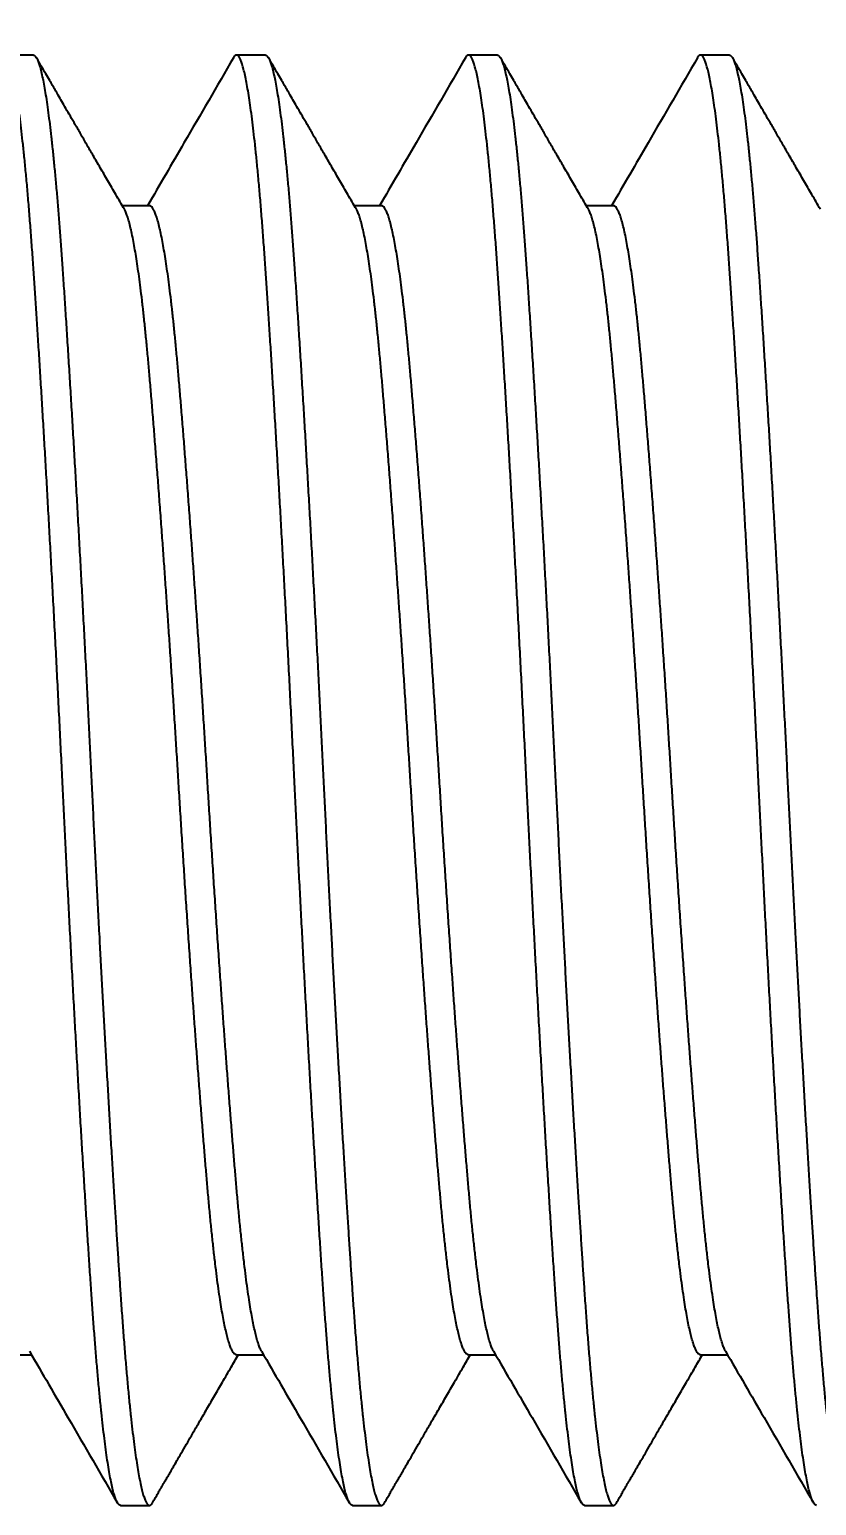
# Model space of a CAD drawing. Header units: millimetres. Extents: x 1.1 to 47.7, y 1.1 to 36.6.
# Drawn here: x 29.22 to 31.94, y 14.27 to 19.36 of the extents above; entities that cross this region are included whole.
import ezdxf

# ---------------------------------------------------------------- set-up
doc = ezdxf.new("R2010")
doc.units = ezdxf.units.MM
doc.header["$LTSCALE"] = 0.17487
doc.linetypes.add('SLD-Solid', pattern=[0])
doc.styles.add('SLDTEXTSTYLE0', font='ARIAL.TTF', dxfattribs={"width": 0.948})
doc.dimstyles.new('SLDDIMSTYLE1', dxfattribs={"dimtxt": 0.538946, "dimasz": 0.538946, "dimexe": 0, "dimexo": 0.0625, "dimgap": 0.134737, "dimtad": 0, "dimtih": 1, "dimtoh": 1, "dimdec": 3, "dimrnd": 1e-09, "dimzin": 12, "dimdsep": 46, "dimtxsty": 'SLDTEXTSTYLE0', "dimsah": 1, "dimcen": 0.09, "dimadec": 0, "dimazin": 3, "dimtfac": 1, "dimtdec": 3, "dimtofl": 0, "dimtmove": 0, "dimatfit": 3, "dimfxl": 0, "dimfrac": 2, "dimtolj": 1, "dimtzin": 12, "dimarcsym": 0})

# ---------------------------------------------------------------- blocks, each defined once
blk = doc.blocks.new('_D_3')
at = {"color": 7, "linetype": 'SLD-Solid', "lineweight": 0}
for p, q in [((26.0373, 21.5791), (26.0373, 23.0497)), ((42.0373, 19.8291), (42.0373, 23.0497)), ((26.0373, 22.7721), (33.0103, 22.7721)), ((42.0373, 22.7721), (35.0666, 22.7721))]:
    blk.add_line(p, q, dxfattribs=at)
at = {"color": 7, "linetype": 'SLD-Solid', "lineweight": 18}
for points in [[(26.0373, 22.7721), (26.5763, 22.6892), (26.5763, 22.855)], [(42.0373, 22.7721), (41.4984, 22.855), (41.4984, 22.6892)]]:
    blk.add_solid(points, dxfattribs=at)
at = {"color": 7, "linetype": 'SLD-Solid', "lineweight": 18, "insert": (33.0103, 23.074), "char_height": 0.55521, "attachment_point": 1, "style": 'SLDTEXTSTYLE0'}
blk.add_mtext('16mm', dxfattribs=at)

msp = doc.modelspace()

# ---------------------------------------------------------------- linework, layer by layer
at = {"color": 7, "linetype": 'SLD-Solid', "lineweight": 25}
for p, q in [((29.2373, 19.2739), (29.1373, 19.2739)), ((30.0373, 19.2739), (29.9373, 19.2739)), ((30.8373, 19.2739), (30.7373, 19.2739)), ((31.6373, 19.2739), (31.5373, 19.2739)), ((29.6373, 18.7543), (29.5439, 18.7543)), ((30.4373, 18.7543), (30.3439, 18.7543)), ((31.2373, 18.7543), (31.1439, 18.7543)), ((29.1373, 14.7935), (29.2307, 14.7935)), ((29.9373, 14.7935), (30.0307, 14.7935)), ((30.7373, 14.7935), (30.8307, 14.7935)), ((31.5373, 14.7935), (31.6307, 14.7935)), ((29.5373, 14.2739), (29.6373, 14.2739)), ((30.3373, 14.2739), (30.4373, 14.2739)), ((31.1373, 14.2739), (31.2373, 14.2739))]:
    msp.add_line(p, q, dxfattribs=at)
for points, knots in [([(29.5373, 14.2739), (29.5357, 14.2743), (29.5326, 14.275), (29.5277, 14.281), (29.5227, 14.2907), (29.5177, 14.3043), (29.5127, 14.3218), (29.5076, 14.343), (29.5025, 14.3681), (29.4973, 14.397), (29.4922, 14.4295), (29.4871, 14.4655), (29.482, 14.5047), (29.4769, 14.5474), (29.4718, 14.5937), (29.4667, 14.6436), (29.4616, 14.697), (29.4566, 14.7533), (29.4516, 14.8126), (29.4468, 14.8745), (29.442, 14.9389), (29.4373, 15.0067), (29.4324, 15.0782), (29.4274, 15.1539), (29.4223, 15.2328), (29.4172, 15.3146), (29.4119, 15.3993), (29.4067, 15.485), (29.4015, 15.5714), (29.3964, 15.658), (29.3913, 15.7465), (29.3862, 15.8367), (29.3811, 15.9282), (29.376, 16.021), (29.3709, 16.1147), (29.3659, 16.2093), (29.3609, 16.3044), (29.356, 16.3992), (29.3512, 16.4936), (29.3465, 16.5873), (29.3418, 16.6807), (29.3372, 16.7764), (29.3324, 16.8745), (29.3274, 16.9755), (29.3223, 17.0767), (29.3172, 17.178), (29.3119, 17.2791), (29.3067, 17.3778), (29.3015, 17.4739), (29.2964, 17.5673), (29.2913, 17.6595), (29.2862, 17.7505), (29.2811, 17.84), (29.276, 17.9277), (29.2709, 18.0135), (29.2659, 18.0972), (29.2609, 18.1786), (29.256, 18.2572), (29.2512, 18.3327), (29.2465, 18.4052), (29.2418, 18.475), (29.2372, 18.5438), (29.2324, 18.6119), (29.2274, 18.6789), (29.2223, 18.7432), (29.2172, 18.8047), (29.2119, 18.8629), (29.2067, 18.9168), (29.2015, 18.9664), (29.1964, 19.0118), (29.1913, 19.0537), (29.1862, 19.0923), (29.1811, 19.1272), (29.176, 19.1585), (29.1709, 19.1861), (29.1659, 19.2099), (29.1609, 19.23), (29.156, 19.2463), (29.1512, 19.2587), (29.1465, 19.2675), (29.1418, 19.2727), (29.1372, 19.2746), (29.1324, 19.2723), (29.1289, 19.2688), (29.127, 19.2649), (29.1268, 19.2644)], [0, 0, 0, 0, 0.012117, 0.02432, 0.036599, 0.048947, 0.061117, 0.073335, 0.08559, 0.097874, 0.110177, 0.122269, 0.13436, 0.146442, 0.158505, 0.170785, 0.183026, 0.195219, 0.207355, 0.219425, 0.23142, 0.243333, 0.255773, 0.268303, 0.280914, 0.293596, 0.306338, 0.319131, 0.331229, 0.343353, 0.355493, 0.367641, 0.379787, 0.391922, 0.404036, 0.41612, 0.428164, 0.440161, 0.451889, 0.463554, 0.475148, 0.486665, 0.499106, 0.511636, 0.524247, 0.536928, 0.549671, 0.562463, 0.574561, 0.586685, 0.598826, 0.610974, 0.62312, 0.635255, 0.647368, 0.659452, 0.671497, 0.683494, 0.695222, 0.706887, 0.718481, 0.729998, 0.742438, 0.754968, 0.767579, 0.780261, 0.793003, 0.805796, 0.817894, 0.830018, 0.842159, 0.854307, 0.866453, 0.878587, 0.890701, 0.902785, 0.91483, 0.926827, 0.938554, 0.950219, 0.961814, 0.973331, 0.985771, 0.998301, 1, 1, 1, 1]), ([(29.2373, 19.2739), (29.2389, 19.2735), (29.2422, 19.2727), (29.2472, 19.2664), (29.2523, 19.2562), (29.2575, 19.2417), (29.2627, 19.223), (29.2679, 19.2005), (29.2731, 19.1745), (29.2782, 19.1453), (29.2833, 19.1124), (29.2884, 19.0759), (29.2936, 19.0359), (29.2987, 18.9924), (29.3037, 18.9457), (29.3088, 18.8957), (29.3138, 18.8427), (29.3187, 18.7871), (29.3235, 18.7291), (29.3282, 18.6691), (29.3328, 18.6067), (29.3374, 18.5403), (29.3422, 18.4695), (29.3472, 18.3939), (29.3523, 18.315), (29.3575, 18.2332), (29.3627, 18.1485), (29.3679, 18.0628), (29.3731, 17.9764), (29.3782, 17.8897), (29.3833, 17.8012), (29.3884, 17.7111), (29.3936, 17.6196), (29.3987, 17.5268), (29.4037, 17.433), (29.4088, 17.3385), (29.4138, 17.2434), (29.4187, 17.1486), (29.4235, 17.0542), (29.4282, 16.9605), (29.4328, 16.867), (29.4373, 16.775), (29.4417, 16.6841), (29.4461, 16.594), (29.4506, 16.5037), (29.4552, 16.4132), (29.4599, 16.3229), (29.4645, 16.2345), (29.4691, 16.1482), (29.4736, 16.0642), (29.4782, 15.9808), (29.4827, 15.8984), (29.4874, 15.8153), (29.4922, 15.7319), (29.497, 15.6483), (29.5018, 15.5664), (29.5066, 15.4863), (29.5114, 15.4082), (29.516, 15.3336), (29.5205, 15.2626), (29.5248, 15.195), (29.529, 15.1297), (29.5332, 15.0666), (29.5376, 15.002), (29.5422, 14.9359), (29.5472, 14.8689), (29.5523, 14.8045), (29.5575, 14.7431), (29.5627, 14.6848), (29.5679, 14.6309), (29.5731, 14.5814), (29.5782, 14.536), (29.5833, 14.494), (29.5884, 14.4555), (29.5936, 14.4206), (29.5987, 14.3893), (29.6037, 14.3617), (29.6088, 14.3378), (29.6138, 14.3177), (29.6187, 14.3015), (29.6235, 14.2891), (29.6282, 14.2803), (29.6328, 14.2751), (29.6374, 14.2732), (29.6422, 14.2755), (29.6457, 14.279), (29.6477, 14.2829), (29.6479, 14.2834)], [0, 0, 0, 0, 0.01244, 0.02497, 0.037581, 0.050263, 0.063005, 0.075798, 0.087896, 0.10002, 0.11216, 0.124308, 0.136454, 0.148589, 0.160702, 0.172786, 0.184831, 0.196828, 0.208555, 0.22022, 0.231815, 0.243332, 0.255772, 0.268302, 0.280913, 0.293594, 0.306337, 0.319129, 0.331227, 0.343351, 0.355492, 0.36764, 0.379786, 0.39192, 0.404034, 0.416118, 0.428162, 0.440159, 0.451887, 0.463552, 0.475146, 0.486663, 0.497766, 0.508942, 0.520183, 0.531484, 0.542836, 0.554233, 0.565012, 0.575819, 0.586645, 0.597484, 0.60833, 0.619833, 0.631329, 0.642808, 0.654264, 0.665688, 0.677073, 0.687764, 0.698409, 0.708999, 0.719531, 0.729997, 0.742437, 0.754968, 0.767579, 0.78026, 0.793002, 0.805795, 0.817893, 0.830017, 0.842158, 0.854305, 0.866451, 0.878586, 0.8907, 0.902783, 0.914828, 0.926825, 0.938553, 0.950218, 0.961812, 0.973329, 0.985769, 0.998299, 1, 1, 1, 1]), ([(29.5508, 18.7425), (29.541, 18.7593), (29.522, 18.7921), (29.4943, 18.8397), (29.4684, 18.8844), (29.4441, 18.9262), (29.4217, 18.9648), (29.4012, 19.0003), (29.3824, 19.0326), (29.3652, 19.0622), (29.3497, 19.089), (29.3357, 19.1131), (29.3234, 19.1344), (29.3127, 19.1529), (29.3029, 19.1697), (29.2921, 19.1883), (29.2793, 19.2104), (29.2641, 19.2367), (29.2534, 19.255), (29.2479, 19.2646)], [0, 0, 0, 0, 0.096909, 0.188176, 0.273796, 0.353768, 0.42809, 0.495582, 0.557618, 0.614197, 0.665317, 0.711757, 0.752534, 0.787647, 0.817761, 0.849158, 0.894569, 0.944849, 1, 1, 1, 1]), ([(29.9268, 19.2646), (29.87, 19.1667), (29.7714, 18.9966), (29.6726, 18.8265), (29.6307, 18.7543)], [0, 0, 0, 0, 0.575371, 1, 1, 1, 1]), ([(30.3373, 14.2739), (30.3357, 14.2743), (30.3326, 14.275), (30.3277, 14.281), (30.3227, 14.2907), (30.3177, 14.3043), (30.3127, 14.3218), (30.3076, 14.343), (30.3025, 14.3681), (30.2973, 14.397), (30.2922, 14.4295), (30.2871, 14.4655), (30.282, 14.5047), (30.2769, 14.5474), (30.2718, 14.5937), (30.2667, 14.6436), (30.2616, 14.697), (30.2566, 14.7533), (30.2516, 14.8126), (30.2468, 14.8745), (30.242, 14.9389), (30.2373, 15.0067), (30.2324, 15.0782), (30.2274, 15.1539), (30.2223, 15.2328), (30.2172, 15.3146), (30.2119, 15.3993), (30.2067, 15.485), (30.2015, 15.5714), (30.1964, 15.658), (30.1913, 15.7465), (30.1862, 15.8367), (30.1811, 15.9282), (30.176, 16.021), (30.1709, 16.1147), (30.1659, 16.2093), (30.1609, 16.3044), (30.156, 16.3992), (30.1512, 16.4936), (30.1465, 16.5873), (30.1418, 16.6807), (30.1372, 16.7764), (30.1324, 16.8745), (30.1274, 16.9755), (30.1223, 17.0767), (30.1172, 17.178), (30.1119, 17.2791), (30.1067, 17.3778), (30.1015, 17.4739), (30.0964, 17.5673), (30.0913, 17.6595), (30.0862, 17.7505), (30.0811, 17.84), (30.076, 17.9277), (30.0709, 18.0135), (30.0659, 18.0972), (30.0609, 18.1786), (30.056, 18.2572), (30.0512, 18.3327), (30.0465, 18.4052), (30.0418, 18.475), (30.0372, 18.5438), (30.0324, 18.6119), (30.0274, 18.6789), (30.0223, 18.7432), (30.0172, 18.8047), (30.0119, 18.8629), (30.0067, 18.9168), (30.0015, 18.9664), (29.9964, 19.0118), (29.9913, 19.0537), (29.9862, 19.0923), (29.9811, 19.1272), (29.976, 19.1585), (29.9709, 19.1861), (29.9659, 19.2099), (29.9609, 19.23), (29.956, 19.2463), (29.9512, 19.2587), (29.9465, 19.2675), (29.9418, 19.2727), (29.9372, 19.2746), (29.9324, 19.2723), (29.9289, 19.2688), (29.927, 19.2649), (29.9268, 19.2644)], [0, 0, 0, 0, 0.012117, 0.02432, 0.036599, 0.048947, 0.061117, 0.073335, 0.08559, 0.097874, 0.110177, 0.122269, 0.13436, 0.146442, 0.158505, 0.170785, 0.183026, 0.195219, 0.207355, 0.219425, 0.23142, 0.243333, 0.255773, 0.268303, 0.280914, 0.293596, 0.306338, 0.319131, 0.331229, 0.343353, 0.355493, 0.367641, 0.379787, 0.391922, 0.404036, 0.41612, 0.428164, 0.440161, 0.451889, 0.463554, 0.475148, 0.486665, 0.499106, 0.511636, 0.524247, 0.536928, 0.549671, 0.562463, 0.574561, 0.586685, 0.598826, 0.610974, 0.62312, 0.635255, 0.647368, 0.659452, 0.671497, 0.683494, 0.695222, 0.706887, 0.718481, 0.729998, 0.742438, 0.754968, 0.767579, 0.780261, 0.793003, 0.805796, 0.817894, 0.830018, 0.842159, 0.854307, 0.866453, 0.878587, 0.890701, 0.902785, 0.91483, 0.926827, 0.938554, 0.950219, 0.961814, 0.973331, 0.985771, 0.998301, 1, 1, 1, 1]), ([(30.0373, 19.2739), (30.0389, 19.2735), (30.0422, 19.2727), (30.0472, 19.2664), (30.0523, 19.2562), (30.0575, 19.2417), (30.0627, 19.223), (30.0679, 19.2005), (30.0731, 19.1745), (30.0782, 19.1453), (30.0833, 19.1124), (30.0884, 19.0759), (30.0936, 19.0359), (30.0987, 18.9924), (30.1037, 18.9457), (30.1088, 18.8957), (30.1138, 18.8427), (30.1187, 18.7871), (30.1235, 18.7291), (30.1282, 18.6691), (30.1328, 18.6067), (30.1374, 18.5403), (30.1422, 18.4695), (30.1472, 18.3939), (30.1523, 18.315), (30.1575, 18.2332), (30.1627, 18.1485), (30.1679, 18.0628), (30.1731, 17.9764), (30.1782, 17.8897), (30.1833, 17.8012), (30.1884, 17.7111), (30.1936, 17.6196), (30.1987, 17.5268), (30.2037, 17.433), (30.2088, 17.3385), (30.2138, 17.2434), (30.2187, 17.1486), (30.2235, 17.0542), (30.2282, 16.9605), (30.2328, 16.867), (30.2373, 16.775), (30.2417, 16.6841), (30.2461, 16.594), (30.2506, 16.5037), (30.2552, 16.4132), (30.2599, 16.3229), (30.2645, 16.2345), (30.2691, 16.1482), (30.2736, 16.0642), (30.2782, 15.9808), (30.2827, 15.8984), (30.2874, 15.8153), (30.2922, 15.7319), (30.297, 15.6483), (30.3018, 15.5664), (30.3066, 15.4863), (30.3114, 15.4082), (30.316, 15.3336), (30.3205, 15.2626), (30.3248, 15.195), (30.329, 15.1297), (30.3332, 15.0666), (30.3376, 15.002), (30.3422, 14.9359), (30.3472, 14.8689), (30.3523, 14.8045), (30.3575, 14.7431), (30.3627, 14.6848), (30.3679, 14.6309), (30.3731, 14.5814), (30.3782, 14.536), (30.3833, 14.494), (30.3884, 14.4555), (30.3936, 14.4206), (30.3987, 14.3893), (30.4037, 14.3617), (30.4088, 14.3378), (30.4138, 14.3177), (30.4187, 14.3015), (30.4235, 14.2891), (30.4282, 14.2803), (30.4328, 14.2751), (30.4374, 14.2732), (30.4422, 14.2755), (30.4457, 14.279), (30.4477, 14.2829), (30.4479, 14.2834)], [0, 0, 0, 0, 0.01244, 0.02497, 0.037581, 0.050263, 0.063005, 0.075798, 0.087896, 0.10002, 0.11216, 0.124308, 0.136454, 0.148589, 0.160702, 0.172786, 0.184831, 0.196828, 0.208555, 0.22022, 0.231815, 0.243332, 0.255772, 0.268302, 0.280913, 0.293594, 0.306337, 0.319129, 0.331227, 0.343351, 0.355492, 0.36764, 0.379786, 0.39192, 0.404034, 0.416118, 0.428162, 0.440159, 0.451887, 0.463552, 0.475146, 0.486663, 0.497766, 0.508942, 0.520183, 0.531484, 0.542836, 0.554233, 0.565012, 0.575819, 0.586645, 0.597484, 0.60833, 0.619833, 0.631329, 0.642808, 0.654264, 0.665688, 0.677073, 0.687764, 0.698409, 0.708999, 0.719531, 0.729997, 0.742437, 0.754968, 0.767579, 0.78026, 0.793002, 0.805795, 0.817893, 0.830017, 0.842158, 0.854305, 0.866451, 0.878586, 0.8907, 0.902783, 0.914828, 0.926825, 0.938553, 0.950218, 0.961812, 0.973329, 0.985769, 0.998299, 1, 1, 1, 1]), ([(30.3508, 18.7425), (30.341, 18.7593), (30.322, 18.7921), (30.2943, 18.8397), (30.2684, 18.8844), (30.2441, 18.9262), (30.2217, 18.9648), (30.2012, 19.0003), (30.1824, 19.0326), (30.1652, 19.0622), (30.1497, 19.089), (30.1357, 19.1131), (30.1234, 19.1344), (30.1127, 19.1529), (30.1029, 19.1697), (30.0921, 19.1883), (30.0793, 19.2104), (30.0641, 19.2367), (30.0534, 19.255), (30.0479, 19.2646)], [0, 0, 0, 0, 0.096909, 0.188176, 0.273796, 0.353768, 0.42809, 0.495582, 0.557618, 0.614197, 0.665317, 0.711757, 0.752534, 0.787647, 0.817761, 0.849158, 0.894569, 0.944849, 1, 1, 1, 1]), ([(30.7268, 19.2646), (30.67, 19.1667), (30.5714, 18.9966), (30.4726, 18.8265), (30.4307, 18.7543)], [0, 0, 0, 0, 0.575371, 1, 1, 1, 1]), ([(31.1373, 14.2739), (31.1357, 14.2743), (31.1326, 14.275), (31.1277, 14.281), (31.1227, 14.2907), (31.1177, 14.3043), (31.1127, 14.3218), (31.1076, 14.343), (31.1025, 14.3681), (31.0973, 14.397), (31.0922, 14.4295), (31.0871, 14.4655), (31.082, 14.5047), (31.0769, 14.5474), (31.0718, 14.5937), (31.0667, 14.6436), (31.0616, 14.697), (31.0566, 14.7533), (31.0516, 14.8126), (31.0468, 14.8745), (31.042, 14.9389), (31.0373, 15.0067), (31.0324, 15.0782), (31.0274, 15.1539), (31.0223, 15.2328), (31.0172, 15.3146), (31.0119, 15.3993), (31.0067, 15.485), (31.0015, 15.5714), (30.9964, 15.658), (30.9913, 15.7465), (30.9862, 15.8367), (30.9811, 15.9282), (30.976, 16.021), (30.9709, 16.1147), (30.9659, 16.2093), (30.9609, 16.3044), (30.956, 16.3992), (30.9512, 16.4936), (30.9465, 16.5873), (30.9418, 16.6807), (30.9372, 16.7764), (30.9324, 16.8745), (30.9274, 16.9755), (30.9223, 17.0767), (30.9172, 17.178), (30.9119, 17.2791), (30.9067, 17.3778), (30.9015, 17.4739), (30.8964, 17.5673), (30.8913, 17.6595), (30.8862, 17.7505), (30.8811, 17.84), (30.876, 17.9277), (30.8709, 18.0135), (30.8659, 18.0972), (30.8609, 18.1786), (30.856, 18.2572), (30.8512, 18.3327), (30.8465, 18.4052), (30.8418, 18.475), (30.8372, 18.5438), (30.8324, 18.6119), (30.8274, 18.6789), (30.8223, 18.7432), (30.8172, 18.8047), (30.8119, 18.8629), (30.8067, 18.9168), (30.8015, 18.9664), (30.7964, 19.0118), (30.7913, 19.0537), (30.7862, 19.0923), (30.7811, 19.1272), (30.776, 19.1585), (30.7709, 19.1861), (30.7659, 19.2099), (30.7609, 19.23), (30.756, 19.2463), (30.7512, 19.2587), (30.7465, 19.2675), (30.7418, 19.2727), (30.7372, 19.2746), (30.7324, 19.2723), (30.7289, 19.2688), (30.727, 19.2649), (30.7268, 19.2644)], [0, 0, 0, 0, 0.012117, 0.02432, 0.036599, 0.048947, 0.061117, 0.073335, 0.08559, 0.097874, 0.110177, 0.122269, 0.13436, 0.146442, 0.158505, 0.170785, 0.183026, 0.195219, 0.207355, 0.219425, 0.23142, 0.243333, 0.255773, 0.268303, 0.280914, 0.293596, 0.306338, 0.319131, 0.331229, 0.343353, 0.355493, 0.367641, 0.379787, 0.391922, 0.404036, 0.41612, 0.428164, 0.440161, 0.451889, 0.463554, 0.475148, 0.486665, 0.499106, 0.511636, 0.524247, 0.536928, 0.549671, 0.562463, 0.574561, 0.586685, 0.598826, 0.610974, 0.62312, 0.635255, 0.647368, 0.659452, 0.671497, 0.683494, 0.695222, 0.706887, 0.718481, 0.729998, 0.742438, 0.754968, 0.767579, 0.780261, 0.793003, 0.805796, 0.817894, 0.830018, 0.842159, 0.854307, 0.866453, 0.878587, 0.890701, 0.902785, 0.91483, 0.926827, 0.938554, 0.950219, 0.961814, 0.973331, 0.985771, 0.998301, 1, 1, 1, 1]), ([(30.8373, 19.2739), (30.8389, 19.2735), (30.8422, 19.2727), (30.8472, 19.2664), (30.8523, 19.2562), (30.8575, 19.2417), (30.8627, 19.223), (30.8679, 19.2005), (30.8731, 19.1745), (30.8782, 19.1453), (30.8833, 19.1124), (30.8884, 19.0759), (30.8936, 19.0359), (30.8987, 18.9924), (30.9037, 18.9457), (30.9088, 18.8957), (30.9138, 18.8427), (30.9187, 18.7871), (30.9235, 18.7291), (30.9282, 18.6691), (30.9328, 18.6067), (30.9374, 18.5403), (30.9422, 18.4695), (30.9472, 18.3939), (30.9523, 18.315), (30.9575, 18.2332), (30.9627, 18.1485), (30.9679, 18.0628), (30.9731, 17.9764), (30.9782, 17.8897), (30.9833, 17.8012), (30.9884, 17.7111), (30.9936, 17.6196), (30.9987, 17.5268), (31.0037, 17.433), (31.0088, 17.3385), (31.0138, 17.2434), (31.0187, 17.1486), (31.0235, 17.0542), (31.0282, 16.9605), (31.0328, 16.867), (31.0373, 16.775), (31.0417, 16.6841), (31.0461, 16.594), (31.0506, 16.5037), (31.0552, 16.4132), (31.0599, 16.3229), (31.0645, 16.2345), (31.0691, 16.1482), (31.0736, 16.0642), (31.0782, 15.9808), (31.0827, 15.8984), (31.0874, 15.8153), (31.0922, 15.7319), (31.097, 15.6483), (31.1018, 15.5664), (31.1066, 15.4863), (31.1114, 15.4082), (31.116, 15.3336), (31.1205, 15.2626), (31.1248, 15.195), (31.129, 15.1297), (31.1332, 15.0666), (31.1376, 15.002), (31.1422, 14.9359), (31.1472, 14.8689), (31.1523, 14.8045), (31.1575, 14.7431), (31.1627, 14.6848), (31.1679, 14.6309), (31.1731, 14.5814), (31.1782, 14.536), (31.1833, 14.494), (31.1884, 14.4555), (31.1936, 14.4206), (31.1987, 14.3893), (31.2037, 14.3617), (31.2088, 14.3378), (31.2138, 14.3177), (31.2187, 14.3015), (31.2235, 14.2891), (31.2282, 14.2803), (31.2328, 14.2751), (31.2374, 14.2732), (31.2422, 14.2755), (31.2457, 14.279), (31.2477, 14.2829), (31.2479, 14.2834)], [0, 0, 0, 0, 0.01244, 0.02497, 0.037581, 0.050263, 0.063005, 0.075798, 0.087896, 0.10002, 0.11216, 0.124308, 0.136454, 0.148589, 0.160702, 0.172786, 0.184831, 0.196828, 0.208555, 0.22022, 0.231815, 0.243332, 0.255772, 0.268302, 0.280913, 0.293594, 0.306337, 0.319129, 0.331227, 0.343351, 0.355492, 0.36764, 0.379786, 0.39192, 0.404034, 0.416118, 0.428162, 0.440159, 0.451887, 0.463552, 0.475146, 0.486663, 0.497766, 0.508942, 0.520183, 0.531484, 0.542836, 0.554233, 0.565012, 0.575819, 0.586645, 0.597484, 0.60833, 0.619833, 0.631329, 0.642808, 0.654264, 0.665688, 0.677073, 0.687764, 0.698409, 0.708999, 0.719531, 0.729997, 0.742437, 0.754968, 0.767579, 0.78026, 0.793002, 0.805795, 0.817893, 0.830017, 0.842158, 0.854305, 0.866451, 0.878586, 0.8907, 0.902783, 0.914828, 0.926825, 0.938553, 0.950218, 0.961812, 0.973329, 0.985769, 0.998299, 1, 1, 1, 1]), ([(31.1508, 18.7425), (31.141, 18.7593), (31.122, 18.7921), (31.0943, 18.8397), (31.0684, 18.8844), (31.0441, 18.9262), (31.0217, 18.9648), (31.0012, 19.0003), (30.9824, 19.0326), (30.9652, 19.0622), (30.9497, 19.089), (30.9357, 19.1131), (30.9234, 19.1344), (30.9127, 19.1529), (30.9029, 19.1697), (30.8921, 19.1883), (30.8793, 19.2104), (30.8641, 19.2367), (30.8534, 19.255), (30.8479, 19.2646)], [0, 0, 0, 0, 0.096909, 0.188176, 0.273796, 0.353768, 0.42809, 0.495582, 0.557618, 0.614197, 0.665317, 0.711757, 0.752534, 0.787647, 0.817761, 0.849158, 0.894569, 0.944849, 1, 1, 1, 1]), ([(31.5268, 19.2646), (31.47, 19.1667), (31.3714, 18.9966), (31.2726, 18.8265), (31.2307, 18.7543)], [0, 0, 0, 0, 0.575371, 1, 1, 1, 1]), ([(31.9373, 14.2739), (31.9357, 14.2743), (31.9326, 14.275), (31.9277, 14.281), (31.9227, 14.2907), (31.9177, 14.3043), (31.9127, 14.3218), (31.9076, 14.343), (31.9025, 14.3681), (31.8973, 14.397), (31.8922, 14.4295), (31.8871, 14.4655), (31.882, 14.5047), (31.8769, 14.5474), (31.8718, 14.5937), (31.8667, 14.6436), (31.8616, 14.697), (31.8566, 14.7533), (31.8516, 14.8126), (31.8468, 14.8745), (31.842, 14.9389), (31.8373, 15.0067), (31.8324, 15.0782), (31.8274, 15.1539), (31.8223, 15.2328), (31.8172, 15.3146), (31.8119, 15.3993), (31.8067, 15.485), (31.8015, 15.5714), (31.7964, 15.658), (31.7913, 15.7465), (31.7862, 15.8367), (31.7811, 15.9282), (31.776, 16.021), (31.7709, 16.1147), (31.7659, 16.2093), (31.7609, 16.3044), (31.756, 16.3992), (31.7512, 16.4936), (31.7465, 16.5873), (31.7418, 16.6807), (31.7372, 16.7764), (31.7324, 16.8745), (31.7274, 16.9755), (31.7223, 17.0767), (31.7172, 17.178), (31.7119, 17.2791), (31.7067, 17.3778), (31.7015, 17.4739), (31.6964, 17.5673), (31.6913, 17.6595), (31.6862, 17.7505), (31.6811, 17.84), (31.676, 17.9277), (31.6709, 18.0135), (31.6659, 18.0972), (31.6609, 18.1786), (31.656, 18.2572), (31.6512, 18.3327), (31.6465, 18.4052), (31.6418, 18.475), (31.6372, 18.5438), (31.6324, 18.6119), (31.6274, 18.6789), (31.6223, 18.7432), (31.6172, 18.8047), (31.6119, 18.8629), (31.6067, 18.9168), (31.6015, 18.9664), (31.5964, 19.0118), (31.5913, 19.0537), (31.5862, 19.0923), (31.5811, 19.1272), (31.576, 19.1585), (31.5709, 19.1861), (31.5659, 19.2099), (31.5609, 19.23), (31.556, 19.2463), (31.5512, 19.2587), (31.5465, 19.2675), (31.5418, 19.2727), (31.5372, 19.2746), (31.5324, 19.2723), (31.5289, 19.2688), (31.527, 19.2649), (31.5268, 19.2644)], [0, 0, 0, 0, 0.012117, 0.02432, 0.036599, 0.048947, 0.061117, 0.073335, 0.08559, 0.097874, 0.110177, 0.122269, 0.13436, 0.146442, 0.158505, 0.170785, 0.183026, 0.195219, 0.207355, 0.219425, 0.23142, 0.243333, 0.255773, 0.268303, 0.280914, 0.293596, 0.306338, 0.319131, 0.331229, 0.343353, 0.355493, 0.367641, 0.379787, 0.391922, 0.404036, 0.41612, 0.428164, 0.440161, 0.451889, 0.463554, 0.475148, 0.486665, 0.499106, 0.511636, 0.524247, 0.536928, 0.549671, 0.562463, 0.574561, 0.586685, 0.598826, 0.610974, 0.62312, 0.635255, 0.647368, 0.659452, 0.671497, 0.683494, 0.695222, 0.706887, 0.718481, 0.729998, 0.742438, 0.754968, 0.767579, 0.780261, 0.793003, 0.805796, 0.817894, 0.830018, 0.842159, 0.854307, 0.866453, 0.878587, 0.890701, 0.902785, 0.91483, 0.926827, 0.938554, 0.950219, 0.961814, 0.973331, 0.985771, 0.998301, 1, 1, 1, 1]), ([(31.6373, 19.2739), (31.6389, 19.2735), (31.6422, 19.2727), (31.6472, 19.2664), (31.6523, 19.2562), (31.6575, 19.2417), (31.6627, 19.223), (31.6679, 19.2005), (31.6731, 19.1745), (31.6782, 19.1453), (31.6833, 19.1124), (31.6884, 19.0759), (31.6936, 19.0359), (31.6987, 18.9924), (31.7037, 18.9457), (31.7088, 18.8957), (31.7138, 18.8427), (31.7187, 18.7871), (31.7235, 18.7291), (31.7282, 18.6691), (31.7328, 18.6067), (31.7374, 18.5403), (31.7422, 18.4695), (31.7472, 18.3939), (31.7523, 18.315), (31.7575, 18.2332), (31.7627, 18.1485), (31.7679, 18.0628), (31.7731, 17.9764), (31.7782, 17.8897), (31.7833, 17.8012), (31.7884, 17.7111), (31.7936, 17.6196), (31.7987, 17.5268), (31.8037, 17.433), (31.8088, 17.3385), (31.8138, 17.2434), (31.8187, 17.1486), (31.8235, 17.0542), (31.8282, 16.9605), (31.8328, 16.867), (31.8373, 16.775), (31.8417, 16.6841), (31.8461, 16.594), (31.8506, 16.5037), (31.8552, 16.4132), (31.8599, 16.3229), (31.8645, 16.2345), (31.8691, 16.1482), (31.8736, 16.0642), (31.8782, 15.9808), (31.8827, 15.8984), (31.8874, 15.8153), (31.8922, 15.7319), (31.897, 15.6483), (31.9018, 15.5664), (31.9066, 15.4863), (31.9114, 15.4082), (31.916, 15.3336), (31.9205, 15.2626), (31.9248, 15.195), (31.929, 15.1297), (31.9332, 15.0666), (31.9376, 15.002), (31.9422, 14.9359), (31.9472, 14.8689), (31.9523, 14.8045), (31.9575, 14.7431), (31.9627, 14.6848), (31.9679, 14.6309), (31.9731, 14.5814), (31.9782, 14.536), (31.9833, 14.494), (31.9884, 14.4555), (31.9936, 14.4206), (31.9987, 14.3893), (32.0037, 14.3617), (32.0088, 14.3378), (32.0138, 14.3177), (32.0187, 14.3015), (32.0235, 14.2891), (32.0282, 14.2803), (32.0328, 14.2751), (32.0374, 14.2732), (32.0422, 14.2755), (32.0457, 14.279), (32.0477, 14.2829), (32.0479, 14.2834)], [0, 0, 0, 0, 0.01244, 0.02497, 0.037581, 0.050263, 0.063005, 0.075798, 0.087896, 0.10002, 0.11216, 0.124308, 0.136454, 0.148589, 0.160702, 0.172786, 0.184831, 0.196828, 0.208555, 0.22022, 0.231815, 0.243332, 0.255772, 0.268302, 0.280913, 0.293594, 0.306337, 0.319129, 0.331227, 0.343351, 0.355492, 0.36764, 0.379786, 0.39192, 0.404034, 0.416118, 0.428162, 0.440159, 0.451887, 0.463552, 0.475146, 0.486663, 0.497766, 0.508942, 0.520183, 0.531484, 0.542836, 0.554233, 0.565012, 0.575819, 0.586645, 0.597484, 0.60833, 0.619833, 0.631329, 0.642808, 0.654264, 0.665688, 0.677073, 0.687764, 0.698409, 0.708999, 0.719531, 0.729997, 0.742437, 0.754968, 0.767579, 0.78026, 0.793002, 0.805795, 0.817893, 0.830017, 0.842158, 0.854305, 0.866451, 0.878586, 0.8907, 0.902783, 0.914828, 0.926825, 0.938553, 0.950218, 0.961812, 0.973329, 0.985769, 0.998299, 1, 1, 1, 1]), ([(31.9508, 18.7425), (31.941, 18.7593), (31.922, 18.7921), (31.8943, 18.8397), (31.8684, 18.8844), (31.8441, 18.9262), (31.8217, 18.9648), (31.8012, 19.0003), (31.7824, 19.0326), (31.7652, 19.0622), (31.7497, 19.089), (31.7357, 19.1131), (31.7234, 19.1344), (31.7127, 19.1529), (31.7029, 19.1697), (31.6921, 19.1883), (31.6793, 19.2104), (31.6641, 19.2367), (31.6534, 19.255), (31.6479, 19.2646)], [0, 0, 0, 0, 0.096909, 0.188176, 0.273796, 0.353768, 0.42809, 0.495582, 0.557618, 0.614197, 0.665317, 0.711757, 0.752534, 0.787647, 0.817761, 0.849158, 0.894569, 0.944849, 1, 1, 1, 1]), ([(29.9373, 14.7935), (29.9373, 14.7935), (29.9357, 14.7929), (29.9324, 14.7948), (29.9274, 14.7993), (29.9223, 14.8075), (29.9172, 14.819), (29.9119, 14.8338), (29.9067, 14.8516), (29.9015, 14.8722), (29.8964, 14.8953), (29.8913, 14.9214), (29.8862, 14.9503), (29.8809, 14.9832), (29.8754, 15.0205), (29.8697, 15.0624), (29.8641, 15.1073), (29.8586, 15.1553), (29.8531, 15.206), (29.8477, 15.2593), (29.8425, 15.315), (29.8374, 15.3722), (29.8324, 15.4307), (29.8274, 15.4906), (29.8223, 15.5531), (29.8172, 15.6179), (29.8119, 15.685), (29.8067, 15.7529), (29.8015, 15.8213), (29.7964, 15.89), (29.7913, 15.9601), (29.7862, 16.0315), (29.7809, 16.1068), (29.7754, 16.186), (29.7697, 16.269), (29.7641, 16.3528), (29.7586, 16.437), (29.7531, 16.5214), (29.7477, 16.6058), (29.7425, 16.69), (29.7374, 16.7725), (29.7324, 16.8536), (29.7274, 16.9336), (29.7223, 17.0138), (29.7172, 17.094), (29.7119, 17.1741), (29.7067, 17.2523), (29.7015, 17.3284), (29.6964, 17.4024), (29.6913, 17.4755), (29.6862, 17.5475), (29.6809, 17.6211), (29.6754, 17.6959), (29.6697, 17.7714), (29.6641, 17.8449), (29.6586, 17.916), (29.6531, 17.9847), (29.6477, 18.0508), (29.6425, 18.1141), (29.6374, 18.1736), (29.6324, 18.2298), (29.6274, 18.283), (29.6223, 18.3339), (29.6172, 18.3826), (29.6119, 18.4287), (29.6067, 18.4714), (29.6015, 18.5107), (29.5964, 18.5466), (29.5913, 18.5799), (29.5862, 18.6104), (29.5809, 18.6391), (29.5754, 18.6657), (29.5697, 18.6895), (29.5641, 18.7097), (29.5586, 18.7259), (29.5541, 18.7367), (29.5516, 18.7408), (29.5508, 18.742)], [0, 0, 0, 0, 0.00001, 0.013251, 0.026587, 0.04001, 0.053508, 0.067071, 0.080688, 0.093565, 0.10647, 0.119393, 0.132324, 0.145252, 0.159667, 0.174052, 0.188394, 0.202681, 0.216898, 0.231033, 0.245075, 0.25901, 0.27225, 0.285587, 0.29901, 0.312508, 0.326071, 0.339687, 0.352565, 0.36547, 0.378393, 0.391324, 0.404252, 0.418666, 0.433051, 0.447394, 0.46168, 0.475898, 0.490033, 0.504074, 0.51801, 0.53125, 0.544587, 0.558009, 0.571508, 0.58507, 0.598687, 0.611564, 0.62447, 0.637393, 0.650323, 0.663252, 0.677666, 0.692051, 0.706394, 0.72068, 0.734897, 0.749033, 0.763074, 0.77701, 0.79025, 0.803587, 0.817009, 0.830507, 0.84407, 0.857687, 0.870564, 0.883469, 0.896392, 0.909323, 0.922252, 0.936666, 0.951051, 0.965394, 0.97968, 0.993897, 1, 1, 1, 1]), ([(30.0239, 14.8056), (30.0234, 14.8064), (30.0211, 14.8098), (30.0172, 14.8191), (30.0119, 14.8337), (30.0067, 14.8516), (30.0015, 14.8722), (29.9964, 14.8953), (29.9913, 14.9214), (29.9862, 14.9503), (29.9809, 14.9832), (29.9754, 15.0205), (29.9697, 15.0624), (29.9641, 15.1073), (29.9586, 15.1553), (29.9531, 15.206), (29.9477, 15.2593), (29.9425, 15.315), (29.9374, 15.3722), (29.9324, 15.4307), (29.9274, 15.4906), (29.9223, 15.5531), (29.9172, 15.6179), (29.9119, 15.685), (29.9067, 15.7529), (29.9015, 15.8213), (29.8964, 15.89), (29.8913, 15.9601), (29.8862, 16.0315), (29.8809, 16.1068), (29.8754, 16.186), (29.8697, 16.269), (29.8641, 16.3528), (29.8586, 16.437), (29.8531, 16.5214), (29.8477, 16.6058), (29.8425, 16.69), (29.8374, 16.7725), (29.8324, 16.8536), (29.8274, 16.9336), (29.8223, 17.0138), (29.8172, 17.094), (29.8119, 17.1741), (29.8067, 17.2523), (29.8015, 17.3284), (29.7964, 17.4024), (29.7913, 17.4755), (29.7862, 17.5475), (29.7809, 17.6211), (29.7754, 17.6959), (29.7697, 17.7714), (29.7641, 17.8449), (29.7586, 17.916), (29.7531, 17.9847), (29.7477, 18.0508), (29.7425, 18.1141), (29.7374, 18.1736), (29.7324, 18.2298), (29.7274, 18.283), (29.7223, 18.3339), (29.7172, 18.3826), (29.7119, 18.4287), (29.7067, 18.4714), (29.7015, 18.5107), (29.6964, 18.5466), (29.6913, 18.5799), (29.6862, 18.6104), (29.6809, 18.6391), (29.6754, 18.6657), (29.6697, 18.6895), (29.6641, 18.7096), (29.6586, 18.726), (29.6531, 18.7387), (29.6477, 18.7477), (29.6425, 18.7532), (29.639, 18.7539), (29.6373, 18.7543)], [0, 0, 0, 0, 0.00399, 0.017488, 0.031051, 0.044668, 0.057546, 0.070451, 0.083374, 0.096305, 0.109234, 0.123649, 0.138034, 0.152377, 0.166664, 0.180881, 0.195017, 0.209058, 0.222994, 0.236235, 0.249571, 0.262994, 0.276493, 0.290056, 0.303673, 0.31655, 0.329456, 0.342379, 0.35531, 0.368239, 0.382653, 0.397039, 0.411381, 0.425668, 0.439886, 0.454021, 0.468063, 0.481998, 0.495239, 0.508576, 0.521999, 0.535497, 0.54906, 0.562677, 0.575555, 0.58846, 0.601383, 0.614314, 0.627243, 0.641658, 0.656043, 0.670386, 0.684672, 0.69889, 0.713026, 0.727067, 0.741003, 0.754243, 0.76758, 0.781003, 0.794501, 0.808065, 0.821681, 0.834559, 0.847464, 0.860388, 0.873319, 0.886247, 0.900662, 0.915047, 0.92939, 0.943677, 0.957894, 0.97203, 0.986072, 1, 1, 1, 1]), ([(30.7373, 14.7935), (30.7373, 14.7935), (30.7357, 14.7929), (30.7324, 14.7948), (30.7274, 14.7993), (30.7223, 14.8075), (30.7172, 14.819), (30.7119, 14.8338), (30.7067, 14.8516), (30.7015, 14.8722), (30.6964, 14.8953), (30.6913, 14.9214), (30.6862, 14.9503), (30.6809, 14.9832), (30.6754, 15.0205), (30.6697, 15.0624), (30.6641, 15.1073), (30.6586, 15.1553), (30.6531, 15.206), (30.6477, 15.2593), (30.6425, 15.315), (30.6374, 15.3722), (30.6324, 15.4307), (30.6274, 15.4906), (30.6223, 15.5531), (30.6172, 15.6179), (30.6119, 15.685), (30.6067, 15.7529), (30.6015, 15.8213), (30.5964, 15.89), (30.5913, 15.9601), (30.5862, 16.0315), (30.5809, 16.1068), (30.5754, 16.186), (30.5697, 16.269), (30.5641, 16.3528), (30.5586, 16.437), (30.5531, 16.5214), (30.5477, 16.6058), (30.5425, 16.69), (30.5374, 16.7725), (30.5324, 16.8536), (30.5274, 16.9336), (30.5223, 17.0138), (30.5172, 17.094), (30.5119, 17.1741), (30.5067, 17.2523), (30.5015, 17.3284), (30.4964, 17.4024), (30.4913, 17.4755), (30.4862, 17.5475), (30.4809, 17.6211), (30.4754, 17.6959), (30.4697, 17.7714), (30.4641, 17.8449), (30.4586, 17.916), (30.4531, 17.9847), (30.4477, 18.0508), (30.4425, 18.1141), (30.4374, 18.1736), (30.4324, 18.2298), (30.4274, 18.283), (30.4223, 18.3339), (30.4172, 18.3826), (30.4119, 18.4287), (30.4067, 18.4714), (30.4015, 18.5107), (30.3964, 18.5466), (30.3913, 18.5799), (30.3862, 18.6104), (30.3809, 18.6391), (30.3754, 18.6657), (30.3697, 18.6895), (30.3641, 18.7097), (30.3586, 18.7259), (30.3541, 18.7367), (30.3516, 18.7408), (30.3508, 18.742)], [0, 0, 0, 0, 0.00001, 0.013251, 0.026587, 0.04001, 0.053508, 0.067071, 0.080688, 0.093565, 0.10647, 0.119393, 0.132324, 0.145252, 0.159667, 0.174052, 0.188394, 0.202681, 0.216898, 0.231033, 0.245075, 0.25901, 0.27225, 0.285587, 0.29901, 0.312508, 0.326071, 0.339687, 0.352565, 0.36547, 0.378393, 0.391324, 0.404252, 0.418666, 0.433051, 0.447394, 0.46168, 0.475898, 0.490033, 0.504074, 0.51801, 0.53125, 0.544587, 0.558009, 0.571508, 0.58507, 0.598687, 0.611564, 0.62447, 0.637393, 0.650323, 0.663252, 0.677666, 0.692051, 0.706394, 0.72068, 0.734897, 0.749033, 0.763074, 0.77701, 0.79025, 0.803587, 0.817009, 0.830507, 0.84407, 0.857687, 0.870564, 0.883469, 0.896392, 0.909323, 0.922252, 0.936666, 0.951051, 0.965394, 0.97968, 0.993897, 1, 1, 1, 1]), ([(30.8239, 14.8056), (30.8234, 14.8064), (30.8211, 14.8098), (30.8172, 14.8191), (30.8119, 14.8337), (30.8067, 14.8516), (30.8015, 14.8722), (30.7964, 14.8953), (30.7913, 14.9214), (30.7862, 14.9503), (30.7809, 14.9832), (30.7754, 15.0205), (30.7697, 15.0624), (30.7641, 15.1073), (30.7586, 15.1553), (30.7531, 15.206), (30.7477, 15.2593), (30.7425, 15.315), (30.7374, 15.3722), (30.7324, 15.4307), (30.7274, 15.4906), (30.7223, 15.5531), (30.7172, 15.6179), (30.7119, 15.685), (30.7067, 15.7529), (30.7015, 15.8213), (30.6964, 15.89), (30.6913, 15.9601), (30.6862, 16.0315), (30.6809, 16.1068), (30.6754, 16.186), (30.6697, 16.269), (30.6641, 16.3528), (30.6586, 16.437), (30.6531, 16.5214), (30.6477, 16.6058), (30.6425, 16.69), (30.6374, 16.7725), (30.6324, 16.8536), (30.6274, 16.9336), (30.6223, 17.0138), (30.6172, 17.094), (30.6119, 17.1741), (30.6067, 17.2523), (30.6015, 17.3284), (30.5964, 17.4024), (30.5913, 17.4755), (30.5862, 17.5475), (30.5809, 17.6211), (30.5754, 17.6959), (30.5697, 17.7714), (30.5641, 17.8449), (30.5586, 17.916), (30.5531, 17.9847), (30.5477, 18.0508), (30.5425, 18.1141), (30.5374, 18.1736), (30.5324, 18.2298), (30.5274, 18.283), (30.5223, 18.3339), (30.5172, 18.3826), (30.5119, 18.4287), (30.5067, 18.4714), (30.5015, 18.5107), (30.4964, 18.5466), (30.4913, 18.5799), (30.4862, 18.6104), (30.4809, 18.6391), (30.4754, 18.6657), (30.4697, 18.6895), (30.4641, 18.7096), (30.4586, 18.726), (30.4531, 18.7387), (30.4477, 18.7477), (30.4425, 18.7532), (30.439, 18.7539), (30.4373, 18.7543)], [0, 0, 0, 0, 0.00399, 0.017488, 0.031051, 0.044668, 0.057546, 0.070451, 0.083374, 0.096305, 0.109234, 0.123649, 0.138034, 0.152377, 0.166664, 0.180881, 0.195017, 0.209058, 0.222994, 0.236235, 0.249571, 0.262994, 0.276493, 0.290056, 0.303673, 0.31655, 0.329456, 0.342379, 0.35531, 0.368239, 0.382653, 0.397039, 0.411381, 0.425668, 0.439886, 0.454021, 0.468063, 0.481998, 0.495239, 0.508576, 0.521999, 0.535497, 0.54906, 0.562677, 0.575555, 0.58846, 0.601383, 0.614314, 0.627243, 0.641658, 0.656043, 0.670386, 0.684672, 0.69889, 0.713026, 0.727067, 0.741003, 0.754243, 0.76758, 0.781003, 0.794501, 0.808065, 0.821681, 0.834559, 0.847464, 0.860388, 0.873319, 0.886247, 0.900662, 0.915047, 0.92939, 0.943677, 0.957894, 0.97203, 0.986072, 1, 1, 1, 1]), ([(31.5373, 14.7935), (31.5373, 14.7935), (31.5357, 14.7929), (31.5324, 14.7948), (31.5274, 14.7993), (31.5223, 14.8075), (31.5172, 14.819), (31.5119, 14.8338), (31.5067, 14.8516), (31.5015, 14.8722), (31.4964, 14.8953), (31.4913, 14.9214), (31.4862, 14.9503), (31.4809, 14.9832), (31.4754, 15.0205), (31.4697, 15.0624), (31.4641, 15.1073), (31.4586, 15.1553), (31.4531, 15.206), (31.4477, 15.2593), (31.4425, 15.315), (31.4374, 15.3722), (31.4324, 15.4307), (31.4274, 15.4906), (31.4223, 15.5531), (31.4172, 15.6179), (31.4119, 15.685), (31.4067, 15.7529), (31.4015, 15.8213), (31.3964, 15.89), (31.3913, 15.9601), (31.3862, 16.0315), (31.3809, 16.1068), (31.3754, 16.186), (31.3697, 16.269), (31.3641, 16.3528), (31.3586, 16.437), (31.3531, 16.5214), (31.3477, 16.6058), (31.3425, 16.69), (31.3374, 16.7725), (31.3324, 16.8536), (31.3274, 16.9336), (31.3223, 17.0138), (31.3172, 17.094), (31.3119, 17.1741), (31.3067, 17.2523), (31.3015, 17.3284), (31.2964, 17.4024), (31.2913, 17.4755), (31.2862, 17.5475), (31.2809, 17.6211), (31.2754, 17.6959), (31.2697, 17.7714), (31.2641, 17.8449), (31.2586, 17.916), (31.2531, 17.9847), (31.2477, 18.0508), (31.2425, 18.1141), (31.2374, 18.1736), (31.2324, 18.2298), (31.2274, 18.283), (31.2223, 18.3339), (31.2172, 18.3826), (31.2119, 18.4287), (31.2067, 18.4714), (31.2015, 18.5107), (31.1964, 18.5466), (31.1913, 18.5799), (31.1862, 18.6104), (31.1809, 18.6391), (31.1754, 18.6657), (31.1697, 18.6895), (31.1641, 18.7097), (31.1586, 18.7259), (31.1541, 18.7367), (31.1516, 18.7408), (31.1508, 18.742)], [0, 0, 0, 0, 0.00001, 0.013251, 0.026587, 0.04001, 0.053508, 0.067071, 0.080688, 0.093565, 0.10647, 0.119393, 0.132324, 0.145252, 0.159667, 0.174052, 0.188394, 0.202681, 0.216898, 0.231033, 0.245075, 0.25901, 0.27225, 0.285587, 0.29901, 0.312508, 0.326071, 0.339687, 0.352565, 0.36547, 0.378393, 0.391324, 0.404252, 0.418666, 0.433051, 0.447394, 0.46168, 0.475898, 0.490033, 0.504074, 0.51801, 0.53125, 0.544587, 0.558009, 0.571508, 0.58507, 0.598687, 0.611564, 0.62447, 0.637393, 0.650323, 0.663252, 0.677666, 0.692051, 0.706394, 0.72068, 0.734897, 0.749033, 0.763074, 0.77701, 0.79025, 0.803587, 0.817009, 0.830507, 0.84407, 0.857687, 0.870564, 0.883469, 0.896392, 0.909323, 0.922252, 0.936666, 0.951051, 0.965394, 0.97968, 0.993897, 1, 1, 1, 1]), ([(31.6239, 14.8056), (31.6234, 14.8064), (31.6211, 14.8098), (31.6172, 14.8191), (31.6119, 14.8337), (31.6067, 14.8516), (31.6015, 14.8722), (31.5964, 14.8953), (31.5913, 14.9214), (31.5862, 14.9503), (31.5809, 14.9832), (31.5754, 15.0205), (31.5697, 15.0624), (31.5641, 15.1073), (31.5586, 15.1553), (31.5531, 15.206), (31.5477, 15.2593), (31.5425, 15.315), (31.5374, 15.3722), (31.5324, 15.4307), (31.5274, 15.4906), (31.5223, 15.5531), (31.5172, 15.6179), (31.5119, 15.685), (31.5067, 15.7529), (31.5015, 15.8213), (31.4964, 15.89), (31.4913, 15.9601), (31.4862, 16.0315), (31.4809, 16.1068), (31.4754, 16.186), (31.4697, 16.269), (31.4641, 16.3528), (31.4586, 16.437), (31.4531, 16.5214), (31.4477, 16.6058), (31.4425, 16.69), (31.4374, 16.7725), (31.4324, 16.8536), (31.4274, 16.9336), (31.4223, 17.0138), (31.4172, 17.094), (31.4119, 17.1741), (31.4067, 17.2523), (31.4015, 17.3284), (31.3964, 17.4024), (31.3913, 17.4755), (31.3862, 17.5475), (31.3809, 17.6211), (31.3754, 17.6959), (31.3697, 17.7714), (31.3641, 17.8449), (31.3586, 17.916), (31.3531, 17.9847), (31.3477, 18.0508), (31.3425, 18.1141), (31.3374, 18.1736), (31.3324, 18.2298), (31.3274, 18.283), (31.3223, 18.3339), (31.3172, 18.3826), (31.3119, 18.4287), (31.3067, 18.4714), (31.3015, 18.5107), (31.2964, 18.5466), (31.2913, 18.5799), (31.2862, 18.6104), (31.2809, 18.6391), (31.2754, 18.6657), (31.2697, 18.6895), (31.2641, 18.7096), (31.2586, 18.726), (31.2531, 18.7387), (31.2477, 18.7477), (31.2425, 18.7532), (31.239, 18.7539), (31.2373, 18.7543)], [0, 0, 0, 0, 0.00399, 0.017488, 0.031051, 0.044668, 0.057546, 0.070451, 0.083374, 0.096305, 0.109234, 0.123649, 0.138034, 0.152377, 0.166664, 0.180881, 0.195017, 0.209058, 0.222994, 0.236235, 0.249571, 0.262994, 0.276493, 0.290056, 0.303673, 0.31655, 0.329456, 0.342379, 0.35531, 0.368239, 0.382653, 0.397039, 0.411381, 0.425668, 0.439886, 0.454021, 0.468063, 0.481998, 0.495239, 0.508576, 0.521999, 0.535497, 0.54906, 0.562677, 0.575555, 0.58846, 0.601383, 0.614314, 0.627243, 0.641658, 0.656043, 0.670386, 0.684672, 0.69889, 0.713026, 0.727067, 0.741003, 0.754243, 0.76758, 0.781003, 0.794501, 0.808065, 0.821681, 0.834559, 0.847464, 0.860388, 0.873319, 0.886247, 0.900662, 0.915047, 0.92939, 0.943677, 0.957894, 0.97203, 0.986072, 1, 1, 1, 1]), ([(29.2239, 14.8053), (29.2681, 14.7291), (29.3691, 14.5551), (29.47, 14.381), (29.5268, 14.2831)], [0, 0, 0, 0, 0.437638, 1, 1, 1, 1]), ([(29.6479, 14.2831), (29.6513, 14.289), (29.6576, 14.2999), (29.6661, 14.3146), (29.6729, 14.3264), (29.678, 14.3352), (29.6815, 14.3412), (29.684, 14.3455), (29.6864, 14.3496), (29.6901, 14.356), (29.6956, 14.3654), (29.7032, 14.3785), (29.7124, 14.3945), (29.7233, 14.4132), (29.7364, 14.4359), (29.7519, 14.4626), (29.77, 14.4937), (29.7901, 14.5284), (29.8122, 14.5666), (29.8363, 14.608), (29.8622, 14.6527), (29.8899, 14.7005), (29.9174, 14.7478), (29.9356, 14.7792), (29.9439, 14.7935)], [0, 0, 0, 0, 0.0346673, 0.0635276, 0.0865813, 0.1038291, 0.1152712, 0.1218065, 0.1294094, 0.1391793, 0.1593183, 0.1850042, 0.2162363, 0.2530136, 0.295335, 0.3493154, 0.4102467, 0.4781268, 0.5529531, 0.6347232, 0.7217891, 0.8155475, 0.9159956, 1, 1, 1, 1]), ([(30.0239, 14.8053), (30.0681, 14.7291), (30.1691, 14.5551), (30.27, 14.381), (30.3268, 14.2831)], [0, 0, 0, 0, 0.437638, 1, 1, 1, 1]), ([(30.4479, 14.2831), (30.4513, 14.289), (30.4576, 14.2999), (30.4661, 14.3146), (30.4729, 14.3264), (30.478, 14.3352), (30.4815, 14.3412), (30.484, 14.3455), (30.4864, 14.3496), (30.4901, 14.356), (30.4956, 14.3654), (30.5032, 14.3785), (30.5124, 14.3945), (30.5233, 14.4132), (30.5364, 14.4359), (30.5519, 14.4626), (30.57, 14.4937), (30.5901, 14.5284), (30.6122, 14.5666), (30.6363, 14.608), (30.6622, 14.6527), (30.6899, 14.7005), (30.7174, 14.7478), (30.7356, 14.7792), (30.7439, 14.7935)], [0, 0, 0, 0, 0.034667, 0.063528, 0.086581, 0.103829, 0.115271, 0.121807, 0.129409, 0.139179, 0.159318, 0.185004, 0.216236, 0.253014, 0.295335, 0.349315, 0.410247, 0.478127, 0.552953, 0.634723, 0.721789, 0.815548, 0.915996, 1, 1, 1, 1]), ([(30.8239, 14.8053), (30.8681, 14.7291), (30.9691, 14.5551), (31.07, 14.381), (31.1268, 14.2831)], [0, 0, 0, 0, 0.437638, 1, 1, 1, 1]), ([(31.2479, 14.2831), (31.2513, 14.289), (31.2576, 14.2999), (31.2661, 14.3146), (31.2729, 14.3264), (31.278, 14.3352), (31.2815, 14.3412), (31.284, 14.3455), (31.2864, 14.3496), (31.2901, 14.356), (31.2956, 14.3654), (31.3032, 14.3785), (31.3124, 14.3945), (31.3233, 14.4132), (31.3364, 14.4359), (31.3519, 14.4626), (31.37, 14.4937), (31.3901, 14.5284), (31.4122, 14.5666), (31.4363, 14.608), (31.4622, 14.6527), (31.4899, 14.7005), (31.5174, 14.7478), (31.5356, 14.7792), (31.5439, 14.7935)], [0, 0, 0, 0, 0.034667, 0.063528, 0.086581, 0.103829, 0.115271, 0.121807, 0.129409, 0.139179, 0.159318, 0.185004, 0.216236, 0.253014, 0.295335, 0.349315, 0.410247, 0.478127, 0.552953, 0.634723, 0.721789, 0.815548, 0.915996, 1, 1, 1, 1]), ([(31.6239, 14.8053), (31.6681, 14.7291), (31.7691, 14.5551), (31.87, 14.381), (31.9268, 14.2831)], [0, 0, 0, 0, 0.437638, 1, 1, 1, 1])]:
    msp.add_open_spline(points, degree=3, knots=knots, dxfattribs=at)

# ---------------------------------------------------------------- dimensions: what is measured, and where the dimension line sits
at = {"color": 7, "linetype": 'SLD-Solid', "lineweight": 18}
dim = msp.add_linear_dim(base=(42.0373, 22.7721), p1=(26.0373, 21.0239), p2=(42.0373, 19.2739), dimstyle='SLDDIMSTYLE1', dxfattribs=at)
dim.commit()
dim.dimension.update_dxf_attribs({"geometry": '_D_3', "text_midpoint": (34.0384, 22.7721), "dimtype": 160})

doc.saveas('drawing.dxf')
